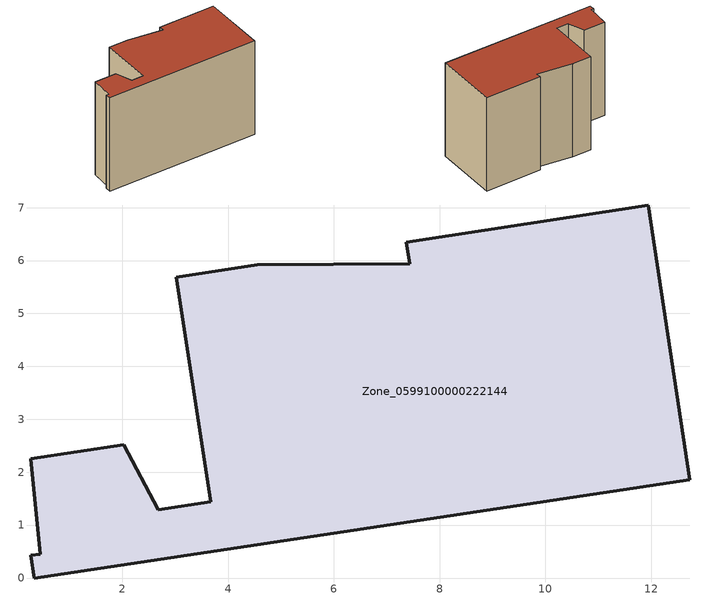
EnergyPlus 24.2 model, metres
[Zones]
Zone_0599100000222144
 floor ground (C_G): 7.37,6.35 11.94,7.05 12.73,1.86 0.34,0 0.27,0.43 0.45,0.45 0.27,2.25 2.03,2.52 2.68,1.29 3.67,1.44 3.02,5.68 4.56,5.92 7.44,5.94 z0
 wall outside (C_F): 11.94,7.05 7.37,6.35 7.44,5.94 4.56,5.92 3.02,5.68 3.67,1.44 2.68,1.29 2.03,2.52 0.27,2.25 0.45,0.45 0.27,0.43 0.34,0 12.73,1.86 11.94,7.05 z0:8.16
 roof outside (C_R): 7.37,6.35 7.44,5.94 4.56,5.92 3.02,5.68 3.67,1.44 2.68,1.29 2.03,2.52 0.27,2.25 0.45,0.45 0.27,0.43 0.34,0 12.73,1.86 11.94,7.05 z8.16
[BUILDING]
Pand.0599100000222144: North Axis=0; Terrain=City; Loads Convergence Tolerance Value=0.04; Temperature Convergence Tolerance Value=0.4; Solar Distribution=FullExterior; Maximum Number of Warmup Days=25; Minimum Number of Warmup Days=1
[Site:Location]
Rotterdam.The.Hague.AP_ZH_NLD Design_Conditions: Latitude=51.96; Longitude=4.45; Time Zone=1; Elevation=-4.5
[SITE:GROUNDTEMPERATURE:BUILDINGSURFACE]
18, 18, 18, 18, 18, 18, 18, 18, 18, 18, 18, 18
[MATERIAL] Thermal Absorptance=0.9; Solar Absorptance=0.7; Visible Absorptance=0.7
Name | Roughness | Thickness | Conductivity | Density | Specific Heat
G.TC.1975-1991 | MediumSmooth | 0.15 | 0.288461 | 540 | 1210
F.TC.1975-1991 | Rough | 0.3 | 0.230769 | 1920 | 840
R.TC.1975-1991 | MediumRough | 0.2 | 0.153846 | 1500 | 1000
[CONSTRUCTION]
C_G: G.TC.1975-1991
C_F: F.TC.1975-1991
C_R: R.TC.1975-1991
[ZONE]
Zone_0599100000222144: Type=1; Multiplier=1; Ceiling Height=Autocalculate; Volume=Autocalculate; Floor Area=autocalculate; Part of Total Floor Area=Yes
[ZONEINFILTRATION:DESIGNFLOWRATE]
Infil_Zone_0599100000222144: Zone or ZoneList or Space or SpaceList=Zone_0599100000222144; Schedule=AlwaysOn; Design Flow Rate Calculation Method=Flow/Area; Flow Rate per Floor Area=0.003; Constant Term Coefficient=1; Temperature Term Coefficient=0; Velocity Term Coefficient=0; Velocity Squared Term Coefficient=0
[HVACTEMPLATE:ZONE:IDEALLOADSAIRSYSTEM]
Zone_0599100000222144: Maximum Heating Supply Air Temperature=50; Minimum Cooling Supply Air Temperature=13; Maximum Heating Supply Air Humidity Ratio=0.0156; Minimum Cooling Supply Air Humidity Ratio=0.0077; Heating Limit=NoLimit; Cooling Limit=NoLimit; Dehumidification Control Type=ConstantSensibleHeatRatio; Cooling Sensible Heat Ratio=0.7; Dehumidification Setpoint=60; Humidification Control Type=None; Humidification Setpoint=30; Outdoor Air Method=None; Outdoor Air Flow Rate per Person=0.00944; Outdoor Air Flow Rate per Zone Floor Area=0; Outdoor Air Flow Rate per Zone=0; Demand Controlled Ventilation Type=None; Outdoor Air Economizer Type=NoEconomizer; Heat Recovery Type=None; Sensible Heat Recovery Effectiveness=0.7; Latent Heat Recovery Effectiveness=0.65
[ZONECONTROL:THERMOSTAT]
ThermostatControl_Zone_0599100000222144: Zone or ZoneList=Zone_0599100000222144; Control Type Schedule=DualSetpointControlType; Control 1=Thermostat_Zone_0599100000222144; Temperature Difference Between Cutout And Setpoint=0
[THERMOSTATSETPOINT:DUALSETPOINT]
Thermostat_Zone_0599100000222144: Heating Setpoint Temperature Schedule=HeatingSetpoint_Zone_0599100000222144; Cooling Setpoint Temperature Schedule=CoolingSetpoint_Zone_0599100000222144
[SCHEDULE:COMPACT]
HeatingSetpoint_Zone_0599100000222144: Through: 12/31, For: AllDays, Until: 24:00, 21
CoolingSetpoint_Zone_0599100000222144: Through: 12/31, For: AllDays, Until: 24:00, 24
DualSetpointControlType: Through: 12/31, For: AllDays, Until: 24:00, 4
AlwaysOn: Through: 12/31, For: AllDays, Until: 24:00, 1
